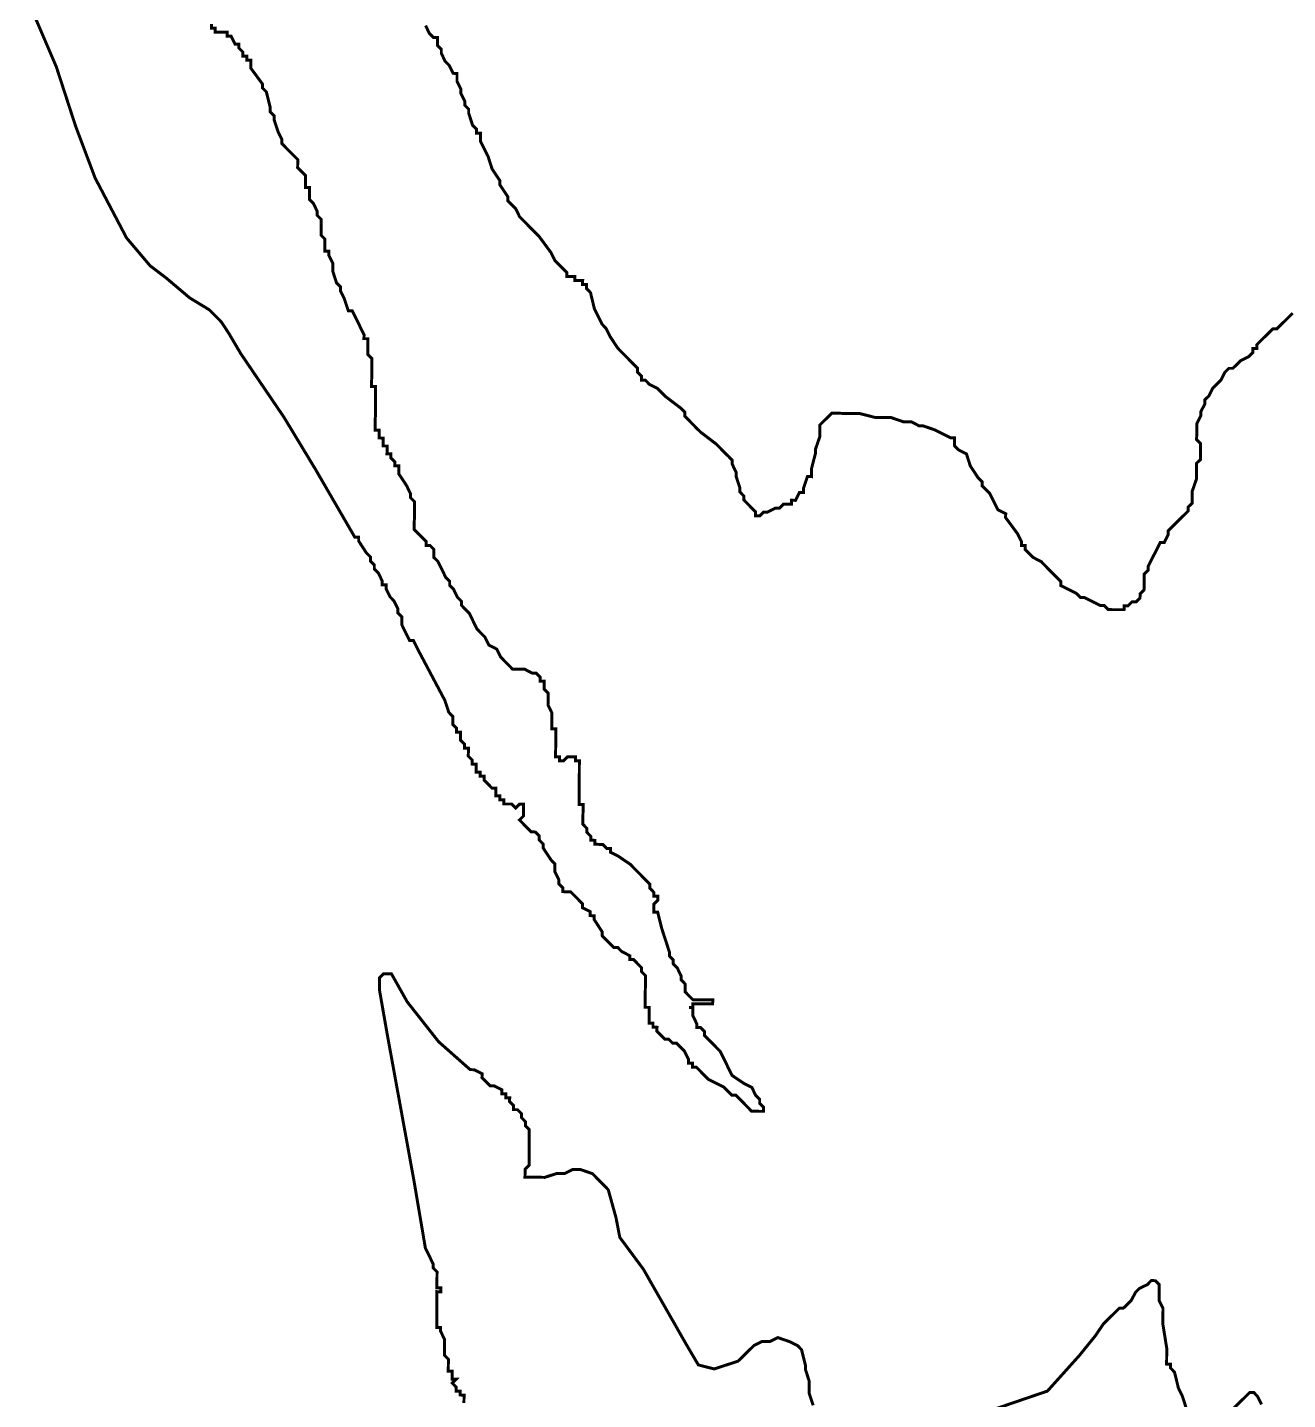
# Model space of a CAD drawing. Header units: metres. Extents: x 290190 to 339802, y 1811045 to 1991312.
# Drawn here: x 314984 to 316270, y 1896976 to 1898377 of the extents above; entities that cross this region are included whole.
import ezdxf

# ---------------------------------------------------------------- set-up
doc = ezdxf.new("R2010")
doc.units = ezdxf.units.M
doc.header["$MEASUREMENT"] = 0
doc.layers.add('HAZARDS LINE', color=1, linetype='Continuous')

msp = doc.modelspace()

# ---------------------------------------------------------------- linework, layer by layer
at = {"layer": 'HAZARDS LINE', "lineweight": 18}
for points in [[(315171.4, 1898380.1, 3.04, 3.04, 0), (315171.4, 1898376.1, 3.04, 3.04, 0), (315175.4, 1898376.1, 3.04, 3.04, 0), (315175.4, 1898372, 3.04, 3.04, 0), (315183.5, 1898372, 3.04, 3.04, 0), (315187.5, 1898371.9, 3.04, 3.04, 0), (315187.5, 1898367.9, 3.04, 3.04, 0), (315191.6, 1898367.9, 3.04, 3.04, 0), (315195.6, 1898359.7, 3.04, 3.04, 0), (315199.6, 1898359.7, 3.04, 3.04, 0), (315199.6, 1898355.6, 3.04, 3.04, 0), (315203.6, 1898351.6, 3.04, 3.04, 0), (315203.6, 1898347.5, 3.04, 3.04, 0), (315207.6, 1898347.5, 3.04, 3.04, 0), (315207.6, 1898343.4, 3.04, 3.04, 0), (315211.6, 1898343.4, 3.04, 3.04, 0), (315211.6, 1898335.3, 3.04, 3.04, 0), (315223.6, 1898319, 3.04, 3.04, 0), (315223.6, 1898315, 3.04, 3.04, 0), (315227.6, 1898310.9, 3.04, 3.04, 0), (315231.6, 1898294.6, 3.04, 3.04, 0), (315231.5, 1898290.6, 3.04, 3.04, 0), (315235.6, 1898286.5, 3.04, 3.04, 0), (315235.5, 1898282.5, 3.04, 3.04, 0), (315239.5, 1898270.3, 3.04, 3.04, 0), (315243.5, 1898262.1, 3.04, 3.04, 0), (315243.5, 1898258.1, 3.04, 3.04, 0), (315247.5, 1898254, 3.04, 3.04, 0), (315251.5, 1898249.9, 3.04, 3.04, 0), (315259.6, 1898241.8, 3.04, 3.04, 0), (315259.5, 1898233.7, 3.04, 3.04, 0), (315263.6, 1898229.6, 3.04, 3.04, 0), (315267.6, 1898225.5, 3.04, 3.04, 0), (315267.5, 1898213.4, 3.04, 3.04, 0), (315271.5, 1898213.3, 3.04, 3.04, 0), (315271.5, 1898209.3, 3.04, 3.04, 0), (315271.5, 1898205.2, 3.04, 3.04, 0), (315271.5, 1898201.2, 3.04, 3.04, 0), (315275.5, 1898197.1, 3.04, 3.04, 0), (315279.5, 1898189, 3.04, 3.04, 0), (315279.5, 1898184.9, 3.04, 3.04, 0), (315283.5, 1898180.8, 3.04, 3.04, 0), (315283.5, 1898176.8, 3.04, 3.04, 0), (315283.4, 1898168.7, 3.04, 3.04, 0), (315283.4, 1898164.6, 3.04, 3.04, 0), (315287.4, 1898160.6, 3.04, 3.04, 0), (315287.4, 1898156.5, 3.04, 3.04, 0), (315287.3, 1898148.4, 3.04, 3.04, 0), (315291.4, 1898148.4, 3.04, 3.04, 0), (315291.3, 1898144.3, 3.04, 3.04, 0), (315295.3, 1898136.2, 3.04, 3.04, 0), (315295.3, 1898132.1, 3.04, 3.04, 0), (315295.3, 1898128.1, 3.04, 3.04, 0), (315299.2, 1898115.9, 3.04, 3.04, 0), (315303.3, 1898111.8, 3.04, 3.04, 0), (315303.2, 1898107.8, 3.04, 3.04, 0), (315307.2, 1898099.6, 3.04, 3.04, 0), (315311.2, 1898087.5, 3.04, 3.04, 0), (315315.3, 1898087.4, 3.04, 3.04, 0), (315327.3, 1898063, 3.04, 3.04, 0), (315327.2, 1898059, 3.04, 3.04, 0), (315331.3, 1898059, 3.04, 3.04, 0), (315331.2, 1898042.7, 3.04, 3.04, 0), (315335.2, 1898038.7, 3.04, 3.04, 0), (315335.2, 1898034.6, 3.04, 3.04, 0), (315335.1, 1898026.5, 3.04, 3.04, 0), (315335.1, 1898022.5, 3.04, 3.04, 0), (315335.1, 1898018.4, 3.04, 3.04, 0), (315335, 1898014.4, 3.04, 3.04, 0), (315335, 1898010.3, 3.04, 3.04, 0), (315339.1, 1898010.3, 3.04, 3.04, 0), (315339, 1898006.2, 3.04, 3.04, 0), (315339, 1898002.2, 3.04, 3.04, 0), (315339, 1897998.1, 3.04, 3.04, 0), (315338.9, 1897994.1, 3.04, 3.04, 0), (315338.9, 1897990, 3.04, 3.04, 0), (315338.9, 1897986, 3.04, 3.04, 0), (315338.9, 1897981.9, 3.04, 3.04, 0), (315338.8, 1897977.9, 3.04, 3.04, 0), (315338.8, 1897973.8, 3.04, 3.04, 0), (315338.8, 1897969.8, 3.04, 3.04, 0), (315338.8, 1897965.7, 3.04, 3.04, 0), (315342.8, 1897965.7, 3.04, 3.04, 0), (315342.8, 1897961.6, 3.04, 3.04, 0), (315342.7, 1897957.6, 3.04, 3.04, 0), (315346.8, 1897957.5, 3.04, 3.04, 0), (315346.8, 1897953.5, 3.04, 3.04, 0), (315346.7, 1897949.4, 3.04, 3.04, 0), (315350.8, 1897949.4, 3.04, 3.04, 0), (315350.8, 1897945.4, 3.04, 3.04, 0), (315350.7, 1897941.3, 3.04, 3.04, 0), (315354.8, 1897941.3, 3.04, 3.04, 0), (315354.8, 1897937.2, 3.04, 3.04, 0), (315358.8, 1897933.2, 3.04, 3.04, 0), (315358.8, 1897929.1, 3.04, 3.04, 0), (315362.8, 1897929.1, 3.04, 3.04, 0), (315362.8, 1897925, 3.04, 3.04, 0), (315362.8, 1897921, 3.04, 3.04, 0), (315370.8, 1897908.8, 3.04, 3.04, 0), (315374.8, 1897900.6, 3.04, 3.04, 0), (315374.8, 1897896.6, 3.04, 3.04, 0), (315378.8, 1897892.5, 3.04, 3.04, 0), (315378.7, 1897888.4, 3.04, 3.04, 0), (315378.7, 1897884.4, 3.04, 3.04, 0), (315378.7, 1897876.3, 3.04, 3.04, 0), (315378.6, 1897872.2, 3.04, 3.04, 0), (315378.6, 1897868.2, 3.04, 3.04, 0), (315378.6, 1897864.1, 3.04, 3.04, 0), (315382.6, 1897860.1, 3.04, 3.04, 0), (315386.6, 1897856, 3.04, 3.04, 0), (315390.7, 1897851.9, 3.04, 3.04, 0), (315390.6, 1897847.8, 3.04, 3.04, 0), (315394.7, 1897847.8, 3.04, 3.04, 0), (315398.7, 1897843.7, 3.04, 3.04, 0), (315398.6, 1897835.6, 3.04, 3.04, 0), (315402.7, 1897831.6, 3.04, 3.04, 0), (315406.7, 1897823.4, 3.04, 3.04, 0), (315410.7, 1897815.3, 3.04, 3.04, 0), (315414.7, 1897811.2, 3.04, 3.04, 0), (315414.7, 1897807.2, 3.04, 3.04, 0), (315418.7, 1897803.1, 3.04, 3.04, 0), (315422.7, 1897794.9, 3.04, 3.04, 0), (315426.7, 1897790.9, 3.04, 3.04, 0), (315426.7, 1897786.8, 3.04, 3.04, 0), (315430.7, 1897782.7, 3.04, 3.04, 0), (315434.7, 1897778.7, 3.04, 3.04, 0), (315442.7, 1897762.4, 3.04, 3.04, 0), (315450.8, 1897754.2, 3.04, 3.04, 0), (315454.8, 1897746.1, 3.04, 3.04, 0), (315462.8, 1897742, 3.04, 3.04, 0), (315466.8, 1897733.9, 3.04, 3.04, 0), (315478.9, 1897721.6, 3.04, 3.04, 0), (315483, 1897721.6, 3.04, 3.04, 0), (315487, 1897721.6, 3.04, 3.04, 0), (315491.1, 1897721.6, 3.04, 3.04, 0), (315499.1, 1897717.4, 3.04, 3.04, 0), (315503.2, 1897717.4, 3.04, 3.04, 0), (315507.2, 1897713.3, 3.04, 3.04, 0), (315507.2, 1897709.3, 3.04, 3.04, 0), (315511.2, 1897709.3, 3.04, 3.04, 0), (315511.2, 1897705.2, 3.04, 3.04, 0), (315511.2, 1897701.2, 3.04, 3.04, 0), (315515.2, 1897697.1, 3.04, 3.04, 0), (315515.2, 1897693, 3.04, 3.04, 0), (315515.2, 1897689, 3.04, 3.04, 0), (315515.1, 1897684.9, 3.04, 3.04, 0), (315519.1, 1897676.8, 3.04, 3.04, 0), (315519.1, 1897672.7, 3.04, 3.04, 0), (315519, 1897660.6, 3.04, 3.04, 0), (315523.1, 1897660.6, 3.04, 3.04, 0), (315523, 1897648.4, 3.04, 3.04, 0), (315522.9, 1897636.2, 3.04, 3.04, 0), (315522.9, 1897632.2, 3.04, 3.04, 0), (315526.9, 1897632.2, 3.04, 3.04, 0), (315526.9, 1897628.1, 3.04, 3.04, 0), (315531, 1897628.1, 3.04, 3.04, 0), (315535, 1897632.1, 3.04, 3.04, 0), (315539.1, 1897632.1, 3.04, 3.04, 0), (315543.1, 1897632.1, 3.04, 3.04, 0), (315543.1, 1897628, 3.04, 3.04, 0), (315547.2, 1897628, 3.04, 3.04, 0), (315547.1, 1897623.9, 3.04, 3.04, 0), (315547.1, 1897615.8, 3.04, 3.04, 0), (315547, 1897611.8, 3.04, 3.04, 0), (315547, 1897607.7, 3.04, 3.04, 0), (315547, 1897603.7, 3.04, 3.04, 0), (315547, 1897599.6, 3.04, 3.04, 0), (315546.9, 1897595.6, 3.04, 3.04, 0), (315546.9, 1897591.5, 3.04, 3.04, 0), (315546.9, 1897587.5, 3.04, 3.04, 0), (315546.9, 1897583.4, 3.04, 3.04, 0), (315550.9, 1897583.4, 3.04, 3.04, 0), (315550.9, 1897579.3, 3.04, 3.04, 0), (315550.8, 1897571.2, 3.04, 3.04, 0), (315550.8, 1897567.2, 3.04, 3.04, 0), (315550.8, 1897563.1, 3.04, 3.04, 0), (315554.8, 1897559, 3.04, 3.04, 0), (315554.8, 1897555, 3.04, 3.04, 0), (315558.8, 1897550.9, 3.04, 3.04, 0), (315558.8, 1897546.9, 3.04, 3.04, 0), (315562.8, 1897546.8, 3.04, 3.04, 0), (315562.8, 1897542.8, 3.04, 3.04, 0), (315566.8, 1897542.7, 3.04, 3.04, 0), (315570.9, 1897542.7, 3.04, 3.04, 0), (315574.9, 1897538.6, 3.04, 3.04, 0), (315579, 1897538.6, 3.04, 3.04, 0), (315578.9, 1897534.6, 3.04, 3.04, 0), (315587, 1897530.5, 3.04, 3.04, 0), (315599.1, 1897522.3, 3.04, 3.04, 0), (315603.1, 1897518.2, 3.04, 3.04, 0), (315607.2, 1897514.1, 3.04, 3.04, 0), (315611.2, 1897510, 3.04, 3.04, 0), (315615.2, 1897506, 3.04, 3.04, 0), (315619.2, 1897501.9, 3.04, 3.04, 0), (315619.2, 1897497.8, 3.04, 3.04, 0), (315623.2, 1897493.7, 3.04, 3.04, 0), (315623.2, 1897489.7, 3.04, 3.04, 0), (315627.3, 1897489.7, 3.04, 3.04, 0), (315627.2, 1897485.6, 3.04, 3.04, 0), (315623.1, 1897481.6, 3.04, 3.04, 0), (315623.1, 1897477.5, 3.04, 3.04, 0), (315623.1, 1897473.5, 3.04, 3.04, 0), (315627.1, 1897473.5, 3.04, 3.04, 0), (315631.1, 1897457.2, 3.04, 3.04, 0), (315639, 1897432.9, 3.04, 3.04, 0), (315639, 1897428.8, 3.04, 3.04, 0), (315643, 1897424.7, 3.04, 3.04, 0), (315643, 1897420.7, 3.04, 3.04, 0), (315647, 1897416.6, 3.04, 3.04, 0), (315651, 1897408.5, 3.04, 3.04, 0), (315651, 1897404.4, 3.04, 3.04, 0), (315655, 1897400.3, 3.04, 3.04, 0), (315655, 1897396.3, 3.04, 3.04, 0), (315655, 1897392.2, 3.04, 3.04, 0), (315659, 1897388.1, 3.04, 3.04, 0), (315663, 1897384.1, 3.04, 3.04, 0), (315667.1, 1897384, 3.04, 3.04, 0), (315671.1, 1897384, 3.04, 3.04, 0), (315675.2, 1897384, 3.04, 3.04, 0), (315679.2, 1897384, 3.04, 3.04, 0), (315683.3, 1897383.9, 3.04, 3.04, 0), (315683.2, 1897379.9, 3.04, 3.04, 0), (315679.2, 1897379.9, 3.04, 3.04, 0), (315675.1, 1897379.9, 3.04, 3.04, 0), (315671.1, 1897380, 3.04, 3.04, 0), (315667, 1897380, 3.04, 3.04, 0), (315663, 1897380, 3.04, 3.04, 0), (315663, 1897376, 3.04, 3.04, 0), (315658.9, 1897376, 3.04, 3.04, 0), (315663, 1897376, 3.04, 3.04, 0), (315662.9, 1897371.9, 3.04, 3.04, 0), (315662.9, 1897367.9, 3.04, 3.04, 0), (315666.9, 1897359.7, 3.04, 3.04, 0), (315666.9, 1897355.7, 3.04, 3.04, 0), (315670.9, 1897355.6, 3.04, 3.04, 0), (315674.9, 1897351.6, 3.04, 3.04, 0), (315674.9, 1897347.5, 3.04, 3.04, 0), (315678.9, 1897343.4, 3.04, 3.04, 0), (315683, 1897339.4, 3.04, 3.04, 0), (315687, 1897335.3, 3.04, 3.04, 0), (315691, 1897331.2, 3.04, 3.04, 0), (315695, 1897323.1, 3.04, 3.04, 0), (315699, 1897314.9, 3.04, 3.04, 0), (315703, 1897306.8, 3.04, 3.04, 0), (315715.1, 1897298.6, 3.04, 3.04, 0), (315723.2, 1897294.5, 3.04, 3.04, 0), (315727.2, 1897286.4, 3.04, 3.04, 0), (315731.2, 1897282.3, 3.04, 3.04, 0), (315731.2, 1897278.3, 3.04, 3.04, 0), (315735.2, 1897274.2, 3.04, 3.04, 0), (315735.2, 1897270.1, 3.04, 3.04, 0), (315731.1, 1897270.1, 3.04, 3.04, 0), (315727.1, 1897270.2, 3.04, 3.04, 0), (315723, 1897270.2, 3.04, 3.04, 0), (315719, 1897274.3, 3.04, 3.04, 0), (315715, 1897278.4, 3.04, 3.04, 0), (315706.9, 1897286.5, 3.04, 3.04, 0), (315702.9, 1897286.5, 3.04, 3.04, 0), (315698.8, 1897290.6, 3.04, 3.04, 0), (315694.8, 1897294.7, 3.04, 3.04, 0), (315678.7, 1897302.9, 3.04, 3.04, 0), (315674.6, 1897307, 3.04, 3.04, 0), (315670.6, 1897311.1, 3.04, 3.04, 0), (315666.6, 1897315.2, 3.04, 3.04, 0), (315662.5, 1897315.2, 3.04, 3.04, 0), (315662.6, 1897319.2, 3.04, 3.04, 0), (315658.5, 1897319.3, 3.04, 3.04, 0), (315658.5, 1897323.3, 3.04, 3.04, 0), (315654.5, 1897331.4, 3.04, 3.04, 0), (315650.5, 1897335.5, 3.04, 3.04, 0), (315646.5, 1897339.6, 3.04, 3.04, 0), (315642.5, 1897339.6, 3.04, 3.04, 0), (315638.4, 1897343.7, 3.04, 3.04, 0), (315634.4, 1897343.7, 3.04, 3.04, 0), (315630.4, 1897347.8, 3.04, 3.04, 0), (315626.3, 1897351.9, 3.04, 3.04, 0), (315626.4, 1897355.9, 3.04, 3.04, 0), (315622.3, 1897356, 3.04, 3.04, 0), (315622.3, 1897360, 3.04, 3.04, 0), (315618.3, 1897360.1, 3.04, 3.04, 0), (315618.3, 1897364.1, 3.04, 3.04, 0), (315618.3, 1897368.2, 3.04, 3.04, 0), (315618.4, 1897372.2, 3.04, 3.04, 0), (315618.4, 1897376.3, 3.04, 3.04, 0), (315614.3, 1897376.3, 3.04, 3.04, 0), (315614.4, 1897380.3, 3.04, 3.04, 0), (315614.4, 1897384.4, 3.04, 3.04, 0), (315614.4, 1897388.4, 3.04, 3.04, 0), (315614.5, 1897396.5, 3.04, 3.04, 0), (315614.5, 1897400.6, 3.04, 3.04, 0), (315614.5, 1897404.7, 3.04, 3.04, 0), (315614.6, 1897408.7, 3.04, 3.04, 0), (315610.5, 1897412.8, 3.04, 3.04, 0), (315610.6, 1897416.8, 3.04, 3.04, 0), (315606.5, 1897420.9, 3.04, 3.04, 0), (315602.5, 1897425, 3.04, 3.04, 0), (315598.5, 1897425, 3.04, 3.04, 0), (315598.5, 1897429.1, 3.04, 3.04, 0), (315590.4, 1897433.2, 3.04, 3.04, 0), (315586.4, 1897437.3, 3.04, 3.04, 0), (315582.3, 1897437.3, 3.04, 3.04, 0), (315578.3, 1897441.4, 3.04, 3.04, 0), (315574.3, 1897445.4, 3.04, 3.04, 0), (315570.3, 1897449.5, 3.04, 3.04, 0), (315570.3, 1897453.6, 3.04, 3.04, 0), (315562.3, 1897465.8, 3.04, 3.04, 0), (315562.3, 1897469.8, 3.04, 3.04, 0), (315558.2, 1897469.9, 3.04, 3.04, 0), (315558.3, 1897473.9, 3.04, 3.04, 0), (315550.2, 1897478, 3.04, 3.04, 0), (315550.2, 1897482.1, 3.04, 3.04, 0), (315546.2, 1897486.2, 3.04, 3.04, 0), (315542.2, 1897490.2, 3.04, 3.04, 0), (315538.2, 1897494.3, 3.04, 3.04, 0), (315534.1, 1897494.3, 3.04, 3.04, 0), (315530.1, 1897494.4, 3.04, 3.04, 0), (315530.1, 1897498.4, 3.04, 3.04, 0), (315526.1, 1897502.5, 3.04, 3.04, 0), (315526.1, 1897506.6, 3.04, 3.04, 0), (315522.1, 1897514.7, 3.04, 3.04, 0), (315522.1, 1897522.8, 3.04, 3.04, 0), (315518.1, 1897526.9, 3.04, 3.04, 0), (315510.1, 1897539.1, 3.04, 3.04, 0), (315510.1, 1897543.1, 3.04, 3.04, 0), (315506.1, 1897547.2, 3.04, 3.04, 0), (315506.1, 1897551.3, 3.04, 3.04, 0), (315502.1, 1897555.3, 3.04, 3.04, 0), (315498, 1897555.4, 3.04, 3.04, 0), (315494, 1897559.4, 3.04, 3.04, 0), (315490, 1897563.5, 3.04, 3.04, 0), (315486, 1897567.6, 3.04, 3.04, 0), (315490.1, 1897571.6, 3.04, 3.04, 0), (315490.1, 1897575.7, 3.04, 3.04, 0), (315490.1, 1897579.7, 3.04, 3.04, 0), (315490.1, 1897583.8, 3.04, 3.04, 0), (315486.1, 1897583.8, 3.04, 3.04, 0), (315482, 1897579.8, 3.04, 3.04, 0), (315478, 1897583.9, 3.04, 3.04, 0), (315473.9, 1897583.9, 3.04, 3.04, 0), (315469.9, 1897583.9, 3.04, 3.04, 0), (315469.9, 1897588, 3.04, 3.04, 0), (315465.9, 1897588, 3.04, 3.04, 0), (315465.9, 1897592.1, 3.04, 3.04, 0), (315461.8, 1897592.1, 3.04, 3.04, 0), (315461.9, 1897596.1, 3.04, 3.04, 0), (315461.9, 1897600.2, 3.04, 3.04, 0), (315457.8, 1897600.2, 3.04, 3.04, 0), (315453.8, 1897604.3, 3.04, 3.04, 0), (315449.8, 1897608.4, 3.04, 3.04, 0), (315449.8, 1897612.4, 3.04, 3.04, 0), (315445.8, 1897612.4, 3.04, 3.04, 0), (315445.8, 1897616.5, 3.04, 3.04, 0), (315441.7, 1897616.5, 3.04, 3.04, 0), (315441.8, 1897620.6, 3.04, 3.04, 0), (315441.8, 1897624.6, 3.04, 3.04, 0), (315437.7, 1897624.7, 3.04, 3.04, 0), (315437.8, 1897628.7, 3.04, 3.04, 0), (315433.7, 1897632.8, 3.04, 3.04, 0), (315433.8, 1897636.8, 3.04, 3.04, 0), (315433.8, 1897640.9, 3.04, 3.04, 0), (315429.7, 1897640.9, 3.04, 3.04, 0), (315429.8, 1897645, 3.04, 3.04, 0), (315425.8, 1897649.1, 3.04, 3.04, 0), (315425.8, 1897653.1, 3.04, 3.04, 0), (315425.8, 1897657.2, 3.04, 3.04, 0), (315421.8, 1897657.2, 3.04, 3.04, 0), (315421.8, 1897661.2, 3.04, 3.04, 0), (315417.8, 1897665.3, 3.04, 3.04, 0), (315417.8, 1897669.4, 3.04, 3.04, 0), (315417.8, 1897673.4, 3.04, 3.04, 0), (315413.8, 1897677.5, 3.04, 3.04, 0), (315409.8, 1897689.7, 3.04, 3.04, 0), (315381.8, 1897742.5, 3.04, 3.04, 0), (315377.8, 1897750.7, 3.04, 3.04, 0), (315373.8, 1897750.7, 3.04, 3.04, 0), (315369.8, 1897758.8, 3.04, 3.04, 0), (315365.8, 1897767, 3.04, 3.04, 0), (315365.8, 1897771, 3.04, 3.04, 0), (315365.8, 1897775.1, 3.04, 3.04, 0), (315361.8, 1897779.1, 3.04, 3.04, 0), (315361.8, 1897783.2, 3.04, 3.04, 0), (315357.8, 1897791.3, 3.04, 3.04, 0), (315353.8, 1897795.4, 3.04, 3.04, 0), (315349.8, 1897803.5, 3.04, 3.04, 0), (315349.8, 1897807.6, 3.04, 3.04, 0), (315345.8, 1897807.6, 3.04, 3.04, 0), (315345.8, 1897811.7, 3.04, 3.04, 0), (315341.8, 1897819.8, 3.04, 3.04, 0), (315337.8, 1897823.9, 3.04, 3.04, 0), (315337.8, 1897827.9, 3.04, 3.04, 0), (315333.8, 1897832, 3.04, 3.04, 0), (315333.8, 1897836.1, 3.04, 3.04, 0), (315329.8, 1897840.1, 3.04, 3.04, 0), (315321.8, 1897852.4, 3.04, 3.04, 0), (315321.8, 1897856.4, 3.04, 3.04, 0), (315317.8, 1897856.4, 3.04, 3.04, 0), (315277.7, 1897925.6, 3.04, 3.04, 0), (315245.7, 1897978.5, 3.04, 3.04, 0), (315201.5, 1898043.6, 3.04, 3.04, 0), (315189.5, 1898064, 3.04, 3.04, 0), (315181.5, 1898076.2, 3.04, 3.04, 0), (315169.4, 1898088.4, 3.04, 3.04, 0), (315149.2, 1898100.7, 3.04, 3.04, 0), (315125.1, 1898121.1, 3.04, 3.04, 0), (315108.9, 1898133.4, 3.04, 3.04, 0), (315084.8, 1898161.9, 3.04, 3.04, 0), (315052.8, 1898222.9, 3.04, 3.04, 0), (315032.9, 1898275.7, 3.04, 3.04, 0), (315013.1, 1898336.6, 3.04, 3.04, 0), (314985.2, 1898401.7, 3.04, 3.04, 0)], [(316275.4, 1898085, 3.04, 3.04, 0), (316267.3, 1898077, 3.04, 3.04, 0), (316259.1, 1898068.9, 3.04, 3.04, 0), (316255.1, 1898068.9, 3.04, 3.04, 0), (316246.9, 1898060.9, 3.04, 3.04, 0), (316242.8, 1898056.9, 3.04, 3.04, 0), (316238.8, 1898052.8, 3.04, 3.04, 0), (316238.7, 1898048.8, 3.04, 3.04, 0), (316234.7, 1898048.8, 3.04, 3.04, 0), (316234.7, 1898044.8, 3.04, 3.04, 0), (316230.6, 1898040.7, 3.04, 3.04, 0), (316222.5, 1898036.7, 3.04, 3.04, 0), (316218.4, 1898032.7, 3.04, 3.04, 0), (316214.3, 1898028.7, 3.04, 3.04, 0), (316210.2, 1898028.7, 3.04, 3.04, 0), (316206.2, 1898024.7, 3.04, 3.04, 0), (316202.1, 1898016.6, 3.04, 3.04, 0), (316198, 1898012.6, 3.04, 3.04, 0), (316193.9, 1898008.6, 3.04, 3.04, 0), (316189.8, 1898000.5, 3.04, 3.04, 0), (316185.7, 1897996.5, 3.04, 3.04, 0), (316185.7, 1897992.4, 3.04, 3.04, 0), (316181.6, 1897984.3, 3.04, 3.04, 0), (316181.6, 1897980.3, 3.04, 3.04, 0), (316177.5, 1897972.2, 3.04, 3.04, 0), (316177.4, 1897968.2, 3.04, 3.04, 0), (316177.4, 1897964.1, 3.04, 3.04, 0), (316177.4, 1897960.1, 3.04, 3.04, 0), (316177.3, 1897956, 3.04, 3.04, 0), (316181.4, 1897951.9, 3.04, 3.04, 0), (316181.3, 1897947.9, 3.04, 3.04, 0), (316181.3, 1897943.8, 3.04, 3.04, 0), (316181.3, 1897935.7, 3.04, 3.04, 0), (316177.2, 1897931.7, 3.04, 3.04, 0), (316177.1, 1897919.5, 3.04, 3.04, 0), (316177.1, 1897915.5, 3.04, 3.04, 0), (316172.9, 1897903.4, 3.04, 3.04, 0), (316172.9, 1897895.3, 3.04, 3.04, 0), (316172.9, 1897891.2, 3.04, 3.04, 0), (316168.8, 1897887.2, 3.04, 3.04, 0), (316168.8, 1897883.1, 3.04, 3.04, 0), (316164.7, 1897879.1, 3.04, 3.04, 0), (316160.6, 1897875.1, 3.04, 3.04, 0), (316156.5, 1897871.1, 3.04, 3.04, 0), (316152.4, 1897867, 3.04, 3.04, 0), (316148.4, 1897863, 3.04, 3.04, 0), (316148.3, 1897859, 3.04, 3.04, 0), (316144.2, 1897850.9, 3.04, 3.04, 0), (316140.2, 1897850.9, 3.04, 3.04, 0), (316136.1, 1897842.8, 3.04, 3.04, 0), (316127.9, 1897826.7, 3.04, 3.04, 0), (316127.8, 1897822.6, 3.04, 3.04, 0), (316123.7, 1897818.6, 3.04, 3.04, 0), (316123.7, 1897810.5, 3.04, 3.04, 0), (316123.7, 1897806.4, 3.04, 3.04, 0), (316123.6, 1897802.4, 3.04, 3.04, 0), (316119.6, 1897798.4, 3.04, 3.04, 0), (316119.5, 1897794.3, 3.04, 3.04, 0), (316115.5, 1897790.3, 3.04, 3.04, 0), (316111.4, 1897790.3, 3.04, 3.04, 0), (316107.3, 1897786.3, 3.04, 3.04, 0), (316103.3, 1897786.3, 3.04, 3.04, 0), (316103.2, 1897782.3, 3.04, 3.04, 0), (316099.2, 1897782.3, 3.04, 3.04, 0), (316095.1, 1897782.3, 3.04, 3.04, 0), (316091.1, 1897782.3, 3.04, 3.04, 0), (316087, 1897782.4, 3.04, 3.04, 0), (316083, 1897786.5, 3.04, 3.04, 0), (316079, 1897786.5, 3.04, 3.04, 0), (316070.9, 1897790.6, 3.04, 3.04, 0), (316062.8, 1897794.7, 3.04, 3.04, 0), (316058.8, 1897794.7, 3.04, 3.04, 0), (316054.7, 1897798.8, 3.04, 3.04, 0), (316038.6, 1897807, 3.04, 3.04, 0), (316038.6, 1897811.1, 3.04, 3.04, 0), (316034.6, 1897815.1, 3.04, 3.04, 0), (316026.5, 1897823.3, 3.04, 3.04, 0), (316018.5, 1897831.5, 3.04, 3.04, 0), (316010.4, 1897835.6, 3.04, 3.04, 0), (316006.4, 1897839.6, 3.04, 3.04, 0), (316002.4, 1897843.7, 3.04, 3.04, 0), (316002.4, 1897847.8, 3.04, 3.04, 0), (315998.4, 1897847.8, 3.04, 3.04, 0), (315998.4, 1897851.9, 3.04, 3.04, 0), (315994.4, 1897860, 3.04, 3.04, 0), (315982.3, 1897876.3, 3.04, 3.04, 0), (315982.4, 1897880.3, 3.04, 3.04, 0), (315974.3, 1897884.4, 3.04, 3.04, 0), (315970.3, 1897892.6, 3.04, 3.04, 0), (315966.3, 1897900.7, 3.04, 3.04, 0), (315962.3, 1897904.8, 3.04, 3.04, 0), (315958.2, 1897908.9, 3.04, 3.04, 0), (315958.3, 1897912.9, 3.04, 3.04, 0), (315954.2, 1897917, 3.04, 3.04, 0), (315946.2, 1897929.2, 3.04, 3.04, 0), (315942.3, 1897941.4, 3.04, 3.04, 0), (315934.2, 1897945.5, 3.04, 3.04, 0), (315930.2, 1897949.6, 3.04, 3.04, 0), (315930.2, 1897957.7, 3.04, 3.04, 0), (315926.2, 1897957.7, 3.04, 3.04, 0), (315910, 1897965.9, 3.04, 3.04, 0), (315897.9, 1897970, 3.04, 3.04, 0), (315893.8, 1897970.1, 3.04, 3.04, 0), (315885.8, 1897974.2, 3.04, 3.04, 0), (315881.7, 1897974.2, 3.04, 3.04, 0), (315877.7, 1897974.2, 3.04, 3.04, 0), (315865.5, 1897978.4, 3.04, 3.04, 0), (315857.4, 1897978.4, 3.04, 3.04, 0), (315849.3, 1897978.5, 3.04, 3.04, 0), (315833.1, 1897982.6, 3.04, 3.04, 0), (315829.1, 1897982.7, 3.04, 3.04, 0), (315821, 1897982.7, 3.04, 3.04, 0), (315816.9, 1897982.7, 3.04, 3.04, 0), (315812.9, 1897982.8, 3.04, 3.04, 0), (315808.8, 1897982.8, 3.04, 3.04, 0), (315804.8, 1897982.8, 3.04, 3.04, 0), (315800.7, 1897978.8, 3.04, 3.04, 0), (315796.6, 1897974.8, 3.04, 3.04, 0), (315792.6, 1897970.8, 3.04, 3.04, 0), (315792.5, 1897966.7, 3.04, 3.04, 0), (315792.5, 1897962.6, 3.04, 3.04, 0), (315792.5, 1897958.6, 3.04, 3.04, 0), (315788.3, 1897946.5, 3.04, 3.04, 0), (315788.3, 1897942.4, 3.04, 3.04, 0), (315784.1, 1897926.2, 3.04, 3.04, 0), (315784.1, 1897922.2, 3.04, 3.04, 0), (315784.1, 1897918.1, 3.04, 3.04, 0), (315780, 1897918.2, 3.04, 3.04, 0), (315775.9, 1897906, 3.04, 3.04, 0), (315775.9, 1897902, 3.04, 3.04, 0), (315771.8, 1897902, 3.04, 3.04, 0), (315767.7, 1897893.9, 3.04, 3.04, 0), (315763.7, 1897894, 3.04, 3.04, 0), (315763.6, 1897889.9, 3.04, 3.04, 0), (315759.6, 1897889.9, 3.04, 3.04, 0), (315755.5, 1897890, 3.04, 3.04, 0), (315751.5, 1897885.9, 3.04, 3.04, 0), (315747.4, 1897886, 3.04, 3.04, 0), (315739.3, 1897882, 3.04, 3.04, 0), (315735.2, 1897882, 3.04, 3.04, 0), (315731.2, 1897878, 3.04, 3.04, 0), (315727.1, 1897878, 3.04, 3.04, 0), (315727.1, 1897882, 3.04, 3.04, 0), (315723.1, 1897886.1, 3.04, 3.04, 0), (315719.1, 1897890.2, 3.04, 3.04, 0), (315715.1, 1897894.3, 3.04, 3.04, 0), (315715.1, 1897898.3, 3.04, 3.04, 0), (315711.1, 1897902.4, 3.04, 3.04, 0), (315711.1, 1897906.5, 3.04, 3.04, 0), (315707.1, 1897918.6, 3.04, 3.04, 0), (315707.1, 1897922.7, 3.04, 3.04, 0), (315703.2, 1897930.8, 3.04, 3.04, 0), (315703.2, 1897934.9, 3.04, 3.04, 0), (315699.2, 1897939, 3.04, 3.04, 0), (315695.1, 1897943, 3.04, 3.04, 0), (315691.1, 1897947.1, 3.04, 3.04, 0), (315687.1, 1897951.2, 3.04, 3.04, 0), (315671, 1897963.5, 3.04, 3.04, 0), (315666.9, 1897967.5, 3.04, 3.04, 0), (315658.9, 1897975.7, 3.04, 3.04, 0), (315654.9, 1897979.8, 3.04, 3.04, 0), (315654.9, 1897983.8, 3.04, 3.04, 0), (315650.9, 1897987.9, 3.04, 3.04, 0), (315634.7, 1898000.2, 3.04, 3.04, 0), (315630.7, 1898004.3, 3.04, 3.04, 0), (315626.7, 1898008.3, 3.04, 3.04, 0), (315618.6, 1898012.4, 3.04, 3.04, 0), (315614.6, 1898016.5, 3.04, 3.04, 0), (315610.5, 1898016.6, 3.04, 3.04, 0), (315610.6, 1898020.6, 3.04, 3.04, 0), (315606.5, 1898024.7, 3.04, 3.04, 0), (315606.6, 1898028.7, 3.04, 3.04, 0), (315602.6, 1898032.8, 3.04, 3.04, 0), (315594.5, 1898041, 3.04, 3.04, 0), (315586.5, 1898049.1, 3.04, 3.04, 0), (315578.4, 1898061.3, 3.04, 3.04, 0), (315574.4, 1898069.5, 3.04, 3.04, 0), (315570.4, 1898073.6, 3.04, 3.04, 0), (315566.4, 1898081.7, 3.04, 3.04, 0), (315562.4, 1898089.8, 3.04, 3.04, 0), (315558.5, 1898106, 3.04, 3.04, 0), (315554.5, 1898110.1, 3.04, 3.04, 0), (315554.5, 1898114.2, 3.04, 3.04, 0), (315550.4, 1898114.2, 3.04, 3.04, 0), (315550.5, 1898118.3, 3.04, 3.04, 0), (315546.4, 1898118.3, 3.04, 3.04, 0), (315542.4, 1898118.3, 3.04, 3.04, 0), (315542.4, 1898122.4, 3.04, 3.04, 0), (315538.3, 1898122.4, 3.04, 3.04, 0), (315534.3, 1898122.4, 3.04, 3.04, 0), (315534.3, 1898126.5, 3.04, 3.04, 0), (315530.3, 1898130.6, 3.04, 3.04, 0), (315522.2, 1898138.7, 3.04, 3.04, 0), (315518.2, 1898146.8, 3.04, 3.04, 0), (315506.2, 1898163.1, 3.04, 3.04, 0), (315502.2, 1898167.2, 3.04, 3.04, 0), (315486.1, 1898183.5, 3.04, 3.04, 0), (315482.1, 1898191.7, 3.04, 3.04, 0), (315478.1, 1898195.7, 3.04, 3.04, 0), (315474, 1898199.8, 3.04, 3.04, 0), (315474.1, 1898203.9, 3.04, 3.04, 0), (315466, 1898216.1, 3.04, 3.04, 0), (315466.1, 1898220.1, 3.04, 3.04, 0), (315458, 1898232.3, 3.04, 3.04, 0), (315454.1, 1898244.5, 3.04, 3.04, 0), (315450.1, 1898252.7, 3.04, 3.04, 0), (315446.1, 1898260.8, 3.04, 3.04, 0), (315446.1, 1898268.9, 3.04, 3.04, 0), (315442.1, 1898268.9, 3.04, 3.04, 0), (315442.1, 1898273, 3.04, 3.04, 0), (315438.1, 1898277, 3.04, 3.04, 0), (315434.1, 1898289.2, 3.04, 3.04, 0), (315434.1, 1898293.3, 3.04, 3.04, 0), (315430.1, 1898297.4, 3.04, 3.04, 0), (315430.1, 1898301.4, 3.04, 3.04, 0), (315426.1, 1898309.5, 3.04, 3.04, 0), (315426.2, 1898313.6, 3.04, 3.04, 0), (315422.2, 1898321.7, 3.04, 3.04, 0), (315422.2, 1898325.8, 3.04, 3.04, 0), (315422.2, 1898329.8, 3.04, 3.04, 0), (315418.2, 1898329.9, 3.04, 3.04, 0), (315414.2, 1898338, 3.04, 3.04, 0), (315410.2, 1898342.1, 3.04, 3.04, 0), (315406.2, 1898350.2, 3.04, 3.04, 0), (315406.2, 1898354.3, 3.04, 3.04, 0), (315402.2, 1898358.3, 3.04, 3.04, 0), (315402.2, 1898362.4, 3.04, 3.04, 0), (315402.2, 1898366.4, 3.04, 3.04, 0), (315398.2, 1898366.5, 3.04, 3.04, 0), (315394.1, 1898370.5, 3.04, 3.04, 0), (315390.1, 1898378.7, 3.04, 3.04, 0)], [(315429.3, 1896972.3, 3.04, 3.04, 0), (315429.4, 1896980.4, 3.04, 3.04, 0), (315425.3, 1896980.5, 3.04, 3.04, 0), (315425.3, 1896984.5, 3.04, 3.04, 0), (315421.3, 1896984.5, 3.04, 3.04, 0), (315421.3, 1896988.6, 3.04, 3.04, 0), (315417.3, 1896992.7, 3.04, 3.04, 0), (315421.4, 1896996.7, 3.04, 3.04, 0), (315417.3, 1896996.7, 3.04, 3.04, 0), (315417.4, 1897004.8, 3.04, 3.04, 0), (315413.3, 1897004.8, 3.04, 3.04, 0), (315413.4, 1897017, 3.04, 3.04, 0), (315409.4, 1897021.1, 3.04, 3.04, 0), (315409.5, 1897037.3, 3.04, 3.04, 0), (315405.5, 1897045.4, 3.04, 3.04, 0), (315405.5, 1897049.5, 3.04, 3.04, 0), (315401.5, 1897049.5, 3.04, 3.04, 0), (315401.7, 1897086, 3.04, 3.04, 0), (315405.8, 1897085.9, 3.04, 3.04, 0), (315405.8, 1897090, 3.04, 3.04, 0), (315401.7, 1897090, 3.04, 3.04, 0), (315401.8, 1897106.2, 3.04, 3.04, 0), (315397.8, 1897110.3, 3.04, 3.04, 0), (315397.8, 1897114.4, 3.04, 3.04, 0), (315389.9, 1897130.6, 3.04, 3.04, 0), (315378.2, 1897199.6, 3.04, 3.04, 0), (315350.8, 1897349.7, 3.04, 3.04, 0), (315343, 1897394.3, 3.04, 3.04, 0), (315343.1, 1897406.5, 3.04, 3.04, 0), (315347.2, 1897410.5, 3.04, 3.04, 0), (315355.3, 1897410.5, 3.04, 3.04, 0), (315371.3, 1897382, 3.04, 3.04, 0), (315403.4, 1897341.2, 3.04, 3.04, 0), (315435.6, 1897312.7, 3.04, 3.04, 0), (315439.7, 1897312.6, 3.04, 3.04, 0), (315447.8, 1897308.5, 3.04, 3.04, 0), (315447.7, 1897304.5, 3.04, 3.04, 0), (315451.8, 1897300.4, 3.04, 3.04, 0), (315455.8, 1897296.3, 3.04, 3.04, 0), (315459.8, 1897296.3, 3.04, 3.04, 0), (315467.9, 1897292.2, 3.04, 3.04, 0), (315467.9, 1897288.1, 3.04, 3.04, 0), (315471.9, 1897288.1, 3.04, 3.04, 0), (315471.9, 1897284, 3.04, 3.04, 0), (315476, 1897284, 3.04, 3.04, 0), (315475.9, 1897280, 3.04, 3.04, 0), (315480, 1897275.9, 3.04, 3.04, 0), (315479.9, 1897271.8, 3.04, 3.04, 0), (315484, 1897271.8, 3.04, 3.04, 0), (315488, 1897267.7, 3.04, 3.04, 0), (315488, 1897263.7, 3.04, 3.04, 0), (315492, 1897259.6, 3.04, 3.04, 0), (315492, 1897255.5, 3.04, 3.04, 0), (315496, 1897251.5, 3.04, 3.04, 0), (315495.8, 1897215, 3.04, 3.04, 0), (315491.7, 1897211, 3.04, 3.04, 0), (315491.6, 1897202.9, 3.04, 3.04, 0), (315511.9, 1897202.7, 3.04, 3.04, 0), (315524.1, 1897206.7, 3.04, 3.04, 0), (315532.2, 1897206.7, 3.04, 3.04, 0), (315540.3, 1897210.7, 3.04, 3.04, 0), (315548.4, 1897210.6, 3.04, 3.04, 0), (315560.5, 1897206.5, 3.04, 3.04, 0), (315576.6, 1897190.1, 3.04, 3.04, 0), (315584.5, 1897161.7, 3.04, 3.04, 0), (315588.4, 1897141.4, 3.04, 3.04, 0), (315612.5, 1897108.9, 3.04, 3.04, 0), (315656.6, 1897031.6, 3.04, 3.04, 0), (315668.6, 1897011.2, 3.04, 3.04, 0), (315684.8, 1897007.1, 3.04, 3.04, 0), (315709.1, 1897015, 3.04, 3.04, 0), (315725.5, 1897031.1, 3.04, 3.04, 0), (315733.6, 1897035.1, 3.04, 3.04, 0), (315741.7, 1897035.1, 3.04, 3.04, 0), (315749.8, 1897039.1, 3.04, 3.04, 0), (315761.9, 1897034.9, 3.04, 3.04, 0), (315770, 1897030.8, 3.04, 3.04, 0), (315774, 1897026.7, 3.04, 3.04, 0), (315778, 1897010.5, 3.04, 3.04, 0), (315778, 1897006.4, 3.04, 3.04, 0), (315781.9, 1896994.3, 3.04, 3.04, 0), (315781.8, 1896982.1, 3.04, 3.04, 0), (315785.8, 1896969.9, 3.04, 3.04, 0)], [(315943.7, 1896956.7, 3.04, 3.04, 0), (316025, 1896984.5, 3.04, 3.04, 0), (316057.6, 1897020.8, 3.04, 3.04, 0), (316073.9, 1897040.9, 3.04, 3.04, 0), (316082.1, 1897053, 3.04, 3.04, 0), (316098.4, 1897069.1, 3.04, 3.04, 0), (316102.5, 1897069.1, 3.04, 3.04, 0), (316110.7, 1897077.1, 3.04, 3.04, 0), (316114.8, 1897085.2, 3.04, 3.04, 0), (316118.8, 1897089.2, 3.04, 3.04, 0), (316127, 1897093.2, 3.04, 3.04, 0), (316131, 1897097.3, 3.04, 3.04, 0), (316135.1, 1897097.2, 3.04, 3.04, 0), (316139.1, 1897093.2, 3.04, 3.04, 0), (316139, 1897077, 3.04, 3.04, 0), (316143, 1897068.8, 3.04, 3.04, 0), (316142.9, 1897052.6, 3.04, 3.04, 0), (316146.8, 1897028.3, 3.04, 3.04, 0), (316146.7, 1897012.1, 3.04, 3.04, 0), (316150.7, 1897012, 3.04, 3.04, 0), (316150.7, 1897008, 3.04, 3.04, 0), (316154.7, 1897003.9, 3.04, 3.04, 0), (316158.7, 1896987.7, 3.04, 3.04, 0), (316162.7, 1896979.5, 3.04, 3.04, 0), (316166.6, 1896967.4, 3.04, 3.04, 0)], [(316215.3, 1896967, 3.04, 3.04, 0), (316227.5, 1896979.1, 3.04, 3.04, 0), (316231.6, 1896983.1, 3.04, 3.04, 0), (316235.6, 1896983.1, 3.04, 3.04, 0), (316239.6, 1896979, 3.04, 3.04, 0), (316243.6, 1896970.9, 3.04, 3.04, 0)]]:
    msp.add_lwpolyline(points, format="xyseb", dxfattribs=at)

doc.saveas('drawing.dxf')
